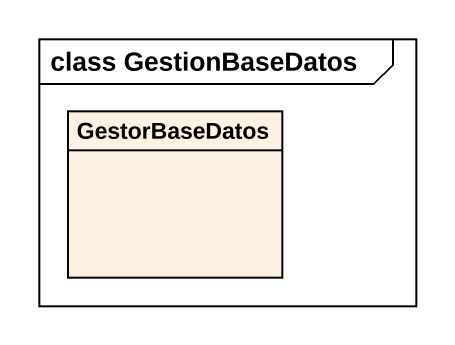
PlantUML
@startuml
mainframe class GestionBaseDatos
hide circle
hide empty members
class GestorBaseDatos
@enduml
